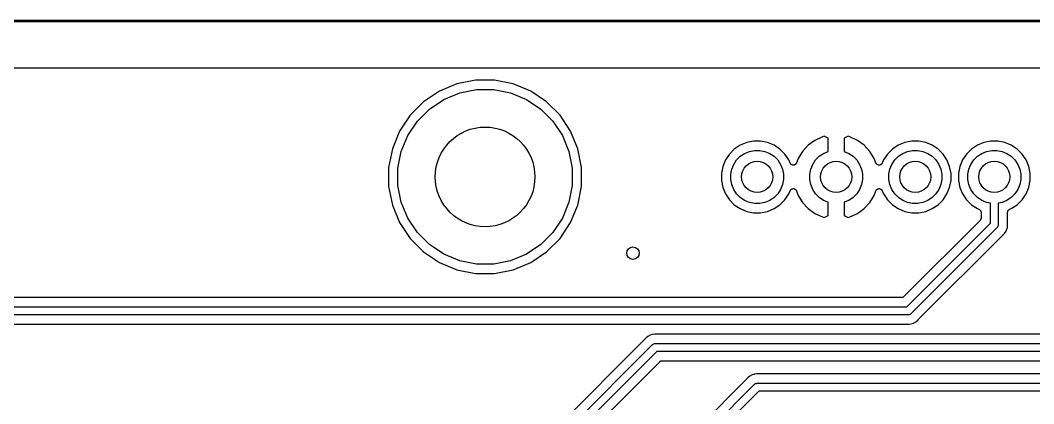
# Model space of a CAD drawing. Extents: x 13 to 148, y -136 to -18.
# Drawn here: x 61.56 to 94.13, y -30.28 to -17.98 of the extents above; entities that cross this region are included whole.
import ezdxf

# ---------------------------------------------------------------- set-up
doc = ezdxf.new("R2010")
doc.units = 0
doc.layers.add('BLACK', color=7, linetype='CONTINUOUS')

msp = doc.modelspace()

# ---------------------------------------------------------------- linework, layer by layer
at = {"layer": 'BLACK', "linetype": 'CONTINUOUS'}
for p, q in [((14.9988, -17.975), (145.501, -17.975)), ((145.499, -18.025), (15.0001, -18.025)), ((19.1496, -19.5), (140.85, -19.5)), ((75.5958, -20.0191), (75.0316, -20.2528)), ((76.1947, -19.9), (75.5958, -20.0191)), ((76.8053, -19.9), (76.1947, -19.9)), ((77.4042, -20.0191), (76.8053, -19.9)), ((77.9684, -20.2528), (77.4042, -20.0191)), ((75.0316, -20.2528), (74.5239, -20.5921)), ((75.1737, -20.5187), (75.6833, -20.3076)), ((75.6833, -20.3076), (76.2242, -20.2)), ((76.2242, -20.2), (76.7758, -20.2)), ((76.7758, -20.2), (77.3167, -20.3076)), ((77.3167, -20.3076), (77.8263, -20.5187)), ((78.4761, -20.5921), (77.9684, -20.2528)), ((74.5239, -20.5921), (74.0921, -21.0239)), ((74.3251, -21.2151), (74.7151, -20.8251)), ((74.7151, -20.8251), (75.1737, -20.5187)), ((77.8263, -20.5187), (78.2849, -20.8251)), ((78.2849, -20.8251), (78.6749, -21.2151)), ((78.9079, -21.0239), (78.4761, -20.5921)), ((74.0921, -21.0239), (73.7528, -21.5316)), ((79.2472, -21.5316), (78.9079, -21.0239)), ((74.0187, -21.6737), (74.3251, -21.2151)), ((78.6749, -21.2151), (78.9813, -21.6737)), ((73.7528, -21.5316), (73.5191, -22.0958)), ((73.8076, -22.1833), (74.0187, -21.6737)), ((78.9813, -21.6737), (79.1924, -22.1833)), ((79.4809, -22.0958), (79.2472, -21.5316)), ((87.3383, -21.7161), (87.0937, -21.8288)), ((87.3989, -21.6977), (87.3383, -21.7161)), ((87.526, -21.762), (87.3989, -21.6977)), ((87.526, -22.1852), (87.526, -21.762)), ((88.1611, -21.6977), (88.034, -21.762)), ((88.034, -21.762), (88.034, -22.1852)), ((88.2217, -21.7161), (88.1611, -21.6977)), ((88.4663, -21.8288), (88.2217, -21.7161)), ((73.5191, -22.0958), (73.4, -22.6947)), ((79.6, -22.6947), (79.4809, -22.0958)), ((84.5069, -22.1067), (84.3467, -22.2669)), ((84.6953, -21.9809), (84.5069, -22.1067)), ((84.9046, -21.8942), (84.6953, -21.9809)), ((85.1267, -21.85), (84.9046, -21.8942)), ((85.3533, -21.85), (85.1267, -21.85)), ((85.5754, -21.8942), (85.3533, -21.85)), ((85.7847, -21.9809), (85.5754, -21.8942)), ((85.9731, -22.1067), (85.7847, -21.9809)), ((86.1333, -22.2669), (85.9731, -22.1067)), ((86.8784, -21.9852), (86.6977, -22.1806)), ((87.0937, -21.8288), (86.8784, -21.9852)), ((88.6816, -21.9852), (88.4663, -21.8288)), ((88.8623, -22.1806), (88.6816, -21.9852)), ((89.5869, -22.1067), (89.4267, -22.2669)), ((89.7753, -21.9809), (89.5869, -22.1067)), ((89.9846, -21.8942), (89.7753, -21.9809)), ((90.2067, -21.85), (89.9846, -21.8942)), ((90.4333, -21.85), (90.2067, -21.85)), ((90.6554, -21.8942), (90.4333, -21.85)), ((90.8647, -21.9809), (90.6554, -21.8942)), ((91.0531, -22.1067), (90.8647, -21.9809)), ((91.2133, -22.2669), (91.0531, -22.1067)), ((92.1269, -22.1067), (91.9667, -22.2669)), ((92.3153, -21.9809), (92.1269, -22.1067)), ((92.5246, -21.8942), (92.3153, -21.9809)), ((92.7467, -21.85), (92.5246, -21.8942)), ((92.9733, -21.85), (92.7467, -21.85)), ((93.1954, -21.8942), (92.9733, -21.85)), ((93.4047, -21.9809), (93.1954, -21.8942)), ((93.5931, -22.1067), (93.4047, -21.9809)), ((93.7533, -22.2669), (93.5931, -22.1067)), ((73.7, -22.7242), (73.8076, -22.1833)), ((79.1924, -22.1833), (79.3, -22.7242)), ((84.2209, -22.4553), (84.1342, -22.6646)), ((84.3467, -22.2669), (84.2209, -22.4553)), ((84.4867, -22.5974), (84.5798, -22.4582)), ((84.5798, -22.4582), (84.6982, -22.3398)), ((84.6982, -22.3398), (84.8374, -22.2467)), ((84.8374, -22.2467), (84.9921, -22.1827)), ((84.9921, -22.1827), (85.1563, -22.15)), ((85.1563, -22.15), (85.3237, -22.15)), ((85.3237, -22.15), (85.4879, -22.1827)), ((85.4879, -22.1827), (85.6426, -22.2467)), ((85.6426, -22.2467), (85.7818, -22.3398)), ((85.7818, -22.3398), (85.9002, -22.4582)), ((85.9002, -22.4582), (85.9933, -22.5974)), ((86.2591, -22.4553), (86.1333, -22.2669)), ((86.3007, -22.5556), (86.2591, -22.4553)), ((86.5587, -22.4075), (86.5055, -22.5516)), ((86.6977, -22.1806), (86.5587, -22.4075)), ((87.0267, -22.5974), (87.1198, -22.4582)), ((87.1198, -22.4582), (87.2382, -22.3398)), ((87.2382, -22.3398), (87.3774, -22.2467)), ((87.3774, -22.2467), (87.526, -22.1852)), ((88.034, -22.1852), (88.1826, -22.2467)), ((88.1826, -22.2467), (88.3218, -22.3398)), ((88.3218, -22.3398), (88.4402, -22.4582)), ((88.4402, -22.4582), (88.5333, -22.5974)), ((89.0013, -22.4075), (88.8623, -22.1806)), ((89.0545, -22.5516), (89.0013, -22.4075)), ((89.3009, -22.4553), (89.2593, -22.5556)), ((89.4267, -22.2669), (89.3009, -22.4553)), ((89.5667, -22.5974), (89.6598, -22.4582)), ((89.6598, -22.4582), (89.7782, -22.3398)), ((89.7782, -22.3398), (89.9174, -22.2467)), ((89.9174, -22.2467), (90.0721, -22.1827)), ((90.0721, -22.1827), (90.2363, -22.15)), ((90.2363, -22.15), (90.4037, -22.15)), ((90.4037, -22.15), (90.5679, -22.1827)), ((90.5679, -22.1827), (90.7226, -22.2467)), ((90.7226, -22.2467), (90.8618, -22.3398)), ((90.8618, -22.3398), (90.9802, -22.4582)), ((90.9802, -22.4582), (91.0733, -22.5974)), ((91.3391, -22.4553), (91.2133, -22.2669)), ((91.4258, -22.6646), (91.3391, -22.4553)), ((91.8409, -22.4553), (91.7542, -22.6646)), ((91.9667, -22.2669), (91.8409, -22.4553)), ((92.1067, -22.5974), (92.1998, -22.4582)), ((92.1998, -22.4582), (92.3182, -22.3398)), ((92.3182, -22.3398), (92.4574, -22.2467)), ((92.4574, -22.2467), (92.6121, -22.1827)), ((92.6121, -22.1827), (92.7763, -22.15)), ((92.7763, -22.15), (92.9437, -22.15)), ((92.9437, -22.15), (93.1079, -22.1827)), ((93.1079, -22.1827), (93.2626, -22.2467)), ((93.2626, -22.2467), (93.4018, -22.3398)), ((93.4018, -22.3398), (93.5202, -22.4582)), ((93.5202, -22.4582), (93.6133, -22.5974)), ((93.8791, -22.4553), (93.7533, -22.2669)), ((93.9658, -22.6646), (93.8791, -22.4553)), ((73.4, -22.6947), (73.4, -23.3053)), ((73.7, -23.2758), (73.7, -22.7242)), ((79.3, -22.7242), (79.3, -23.2758)), ((79.6, -23.3053), (79.6, -22.6947)), ((84.1342, -22.6646), (84.09, -22.8867)), ((84.39, -22.9163), (84.4227, -22.7521)), ((84.4227, -22.7521), (84.4867, -22.5974)), ((85.9933, -22.5974), (86.0573, -22.7521)), ((86.0573, -22.7521), (86.09, -22.9163)), ((86.3016, -22.5573), (86.3007, -22.5556)), ((86.3022, -22.5592), (86.3016, -22.5573)), ((86.3066, -22.5668), (86.3022, -22.5592)), ((86.3108, -22.5745), (86.3066, -22.5668)), ((86.312, -22.5761), (86.3108, -22.5745)), ((86.313, -22.5778), (86.312, -22.5761)), ((86.3188, -22.5843), (86.313, -22.5778)), ((86.3244, -22.5911), (86.3188, -22.5843)), ((86.3259, -22.5924), (86.3244, -22.5911)), ((86.3272, -22.5939), (86.3259, -22.5924)), ((86.3342, -22.5992), (86.3272, -22.5939)), ((86.3409, -22.6048), (86.3342, -22.5992)), ((86.3427, -22.6057), (86.3409, -22.6048)), ((86.3442, -22.6069), (86.3427, -22.6057)), ((86.3521, -22.6108), (86.3442, -22.6069)), ((86.3598, -22.615), (86.3521, -22.6108)), ((86.3617, -22.6156), (86.3598, -22.615)), ((86.3635, -22.6164), (86.3617, -22.6156)), ((86.3719, -22.6187), (86.3635, -22.6164)), ((86.3804, -22.6213), (86.3719, -22.6187)), ((86.3823, -22.6215), (86.3804, -22.6213)), ((86.3842, -22.622), (86.3823, -22.6215)), ((86.393, -22.6226), (86.3842, -22.622)), ((86.4017, -22.6235), (86.393, -22.6226)), ((86.4037, -22.6233), (86.4017, -22.6235)), ((86.4056, -22.6234), (86.4037, -22.6233)), ((86.4143, -22.6223), (86.4056, -22.6234)), ((86.4231, -22.6215), (86.4143, -22.6223)), ((86.425, -22.6209), (86.4231, -22.6215)), ((86.4269, -22.6207), (86.425, -22.6209)), ((86.4353, -22.6179), (86.4269, -22.6207)), ((86.4437, -22.6154), (86.4353, -22.6179)), ((86.4454, -22.6145), (86.4437, -22.6154)), ((86.4473, -22.6139), (86.4454, -22.6145)), ((86.4549, -22.6095), (86.4473, -22.6139)), ((86.4627, -22.6054), (86.4549, -22.6095)), ((86.4642, -22.6042), (86.4627, -22.6054)), ((86.4659, -22.6032), (86.4642, -22.6042)), ((86.4725, -22.5975), (86.4659, -22.6032)), ((86.4794, -22.592), (86.4725, -22.5975)), ((86.4807, -22.5904), (86.4794, -22.592)), ((86.4821, -22.5891), (86.4807, -22.5904)), ((86.4875, -22.5822), (86.4821, -22.5891)), ((86.4932, -22.5755), (86.4875, -22.5822)), ((86.4941, -22.5738), (86.4932, -22.5755)), ((86.4953, -22.5722), (86.4941, -22.5738)), ((86.4993, -22.5644), (86.4953, -22.5722)), ((86.5035, -22.5566), (86.4993, -22.5644)), ((86.5041, -22.5548), (86.5035, -22.5566)), ((86.505, -22.553), (86.5041, -22.5548)), ((86.5055, -22.5516), (86.505, -22.553)), ((86.93, -22.9163), (86.9627, -22.7521)), ((86.9627, -22.7521), (87.0267, -22.5974)), ((88.5333, -22.5974), (88.5973, -22.7521)), ((88.5973, -22.7521), (88.63, -22.9163)), ((89.0554, -22.5533), (89.0545, -22.5516)), ((89.0559, -22.5552), (89.0554, -22.5533)), ((89.06, -22.563), (89.0559, -22.5552)), ((89.0639, -22.5709), (89.06, -22.563)), ((89.0651, -22.5725), (89.0639, -22.5709)), ((89.066, -22.5742), (89.0651, -22.5725)), ((89.0715, -22.581), (89.066, -22.5742)), ((89.0768, -22.588), (89.0715, -22.581)), ((89.0783, -22.5893), (89.0768, -22.588)), ((89.0795, -22.5909), (89.0783, -22.5893)), ((89.0863, -22.5965), (89.0795, -22.5909)), ((89.0928, -22.6023), (89.0863, -22.5965)), ((89.0945, -22.6033), (89.0928, -22.6023)), ((89.096, -22.6046), (89.0945, -22.6033)), ((89.1037, -22.6088), (89.096, -22.6046)), ((89.1113, -22.6132), (89.1037, -22.6088)), ((89.1132, -22.6139), (89.1113, -22.6132)), ((89.1149, -22.6148), (89.1132, -22.6139)), ((89.1233, -22.6174), (89.1149, -22.6148)), ((89.1316, -22.6203), (89.1233, -22.6174)), ((89.1335, -22.6206), (89.1316, -22.6203)), ((89.1354, -22.6212), (89.1335, -22.6206)), ((89.1441, -22.6221), (89.1354, -22.6212)), ((89.1528, -22.6234), (89.1441, -22.6221)), ((89.1548, -22.6233), (89.1528, -22.6234)), ((89.1567, -22.6235), (89.1548, -22.6233)), ((89.1655, -22.6227), (89.1567, -22.6235)), ((89.1743, -22.6222), (89.1655, -22.6227)), ((89.1762, -22.6218), (89.1743, -22.6222)), ((89.1781, -22.6216), (89.1762, -22.6218)), ((89.1866, -22.6191), (89.1781, -22.6216)), ((89.1951, -22.617), (89.1866, -22.6191)), ((89.1968, -22.6161), (89.1951, -22.617)), ((89.1987, -22.6156), (89.1968, -22.6161)), ((89.2065, -22.6115), (89.1987, -22.6156)), ((89.2144, -22.6077), (89.2065, -22.6115)), ((89.216, -22.6065), (89.2144, -22.6077)), ((89.2178, -22.6056), (89.216, -22.6065)), ((89.2246, -22.6002), (89.2178, -22.6056)), ((89.2317, -22.5949), (89.2246, -22.6002)), ((89.233, -22.5935), (89.2317, -22.5949)), ((89.2345, -22.5922), (89.233, -22.5935)), ((89.2402, -22.5855), (89.2345, -22.5922)), ((89.2461, -22.579), (89.2402, -22.5855)), ((89.2471, -22.5773), (89.2461, -22.579)), ((89.2484, -22.5758), (89.2471, -22.5773)), ((89.2526, -22.5681), (89.2484, -22.5758)), ((89.2571, -22.5606), (89.2526, -22.5681)), ((89.2578, -22.5587), (89.2571, -22.5606)), ((89.2587, -22.557), (89.2578, -22.5587)), ((89.2593, -22.5556), (89.2587, -22.557)), ((89.47, -22.9163), (89.5027, -22.7521)), ((89.5027, -22.7521), (89.5667, -22.5974)), ((91.0733, -22.5974), (91.1373, -22.7521)), ((91.1373, -22.7521), (91.17, -22.9163)), ((91.47, -22.8867), (91.4258, -22.6646)), ((91.7542, -22.6646), (91.71, -22.8867)), ((92.01, -22.9163), (92.0427, -22.7521)), ((92.0427, -22.7521), (92.1067, -22.5974)), ((93.6133, -22.5974), (93.6773, -22.7521)), ((93.6773, -22.7521), (93.71, -22.9163)), ((94.01, -22.8867), (93.9658, -22.6646)), ((84.09, -22.8867), (84.09, -23.1133)), ((84.09, -23.1133), (84.1342, -23.3354)), ((84.39, -23.0837), (84.39, -22.9163)), ((84.4227, -23.2479), (84.39, -23.0837)), ((86.09, -23.0837), (86.0573, -23.2479)), ((86.09, -22.9163), (86.09, -23.0837)), ((86.93, -23.0837), (86.93, -22.9163)), ((86.9627, -23.2479), (86.93, -23.0837)), ((88.63, -23.0837), (88.5973, -23.2479)), ((88.63, -22.9163), (88.63, -23.0837)), ((89.47, -23.0837), (89.47, -22.9163)), ((89.5027, -23.2479), (89.47, -23.0837)), ((91.17, -23.0837), (91.1373, -23.2479)), ((91.17, -22.9163), (91.17, -23.0837)), ((91.4258, -23.3354), (91.47, -23.1133)), ((91.47, -23.1133), (91.47, -22.8867)), ((91.71, -22.8867), (91.71, -23.1133)), ((91.71, -23.1133), (91.7542, -23.3354)), ((92.01, -23.0837), (92.01, -22.9163)), ((92.0427, -23.2479), (92.01, -23.0837)), ((93.71, -23.0837), (93.6773, -23.2479)), ((93.71, -22.9163), (93.71, -23.0837)), ((93.9658, -23.3354), (94.01, -23.1133)), ((94.01, -23.1133), (94.01, -22.8867)), ((73.4, -23.3053), (73.5191, -23.9042)), ((73.8076, -23.8167), (73.7, -23.2758)), ((79.3, -23.2758), (79.1924, -23.8167)), ((79.4809, -23.9042), (79.6, -23.3053)), ((84.1342, -23.3354), (84.2209, -23.5447)), ((84.4867, -23.4026), (84.4227, -23.2479)), ((84.5798, -23.5418), (84.4867, -23.4026)), ((85.9933, -23.4026), (85.9002, -23.5418)), ((86.0573, -23.2479), (85.9933, -23.4026)), ((86.2591, -23.5447), (86.3007, -23.4444)), ((86.3007, -23.4444), (86.3013, -23.443)), ((86.3013, -23.443), (86.3022, -23.4413)), ((86.3022, -23.4413), (86.3029, -23.4394)), ((86.3029, -23.4394), (86.3074, -23.4319)), ((86.3074, -23.4319), (86.3116, -23.4242)), ((86.3116, -23.4242), (86.3129, -23.4227)), ((86.3129, -23.4227), (86.3139, -23.421)), ((86.3139, -23.421), (86.3198, -23.4145)), ((86.3198, -23.4145), (86.3255, -23.4078)), ((86.3255, -23.4078), (86.327, -23.4066)), ((86.327, -23.4066), (86.3283, -23.4051)), ((86.3283, -23.4051), (86.3354, -23.3998)), ((86.3354, -23.3998), (86.3422, -23.3944)), ((86.3422, -23.3944), (86.344, -23.3935)), ((86.344, -23.3935), (86.3456, -23.3923)), ((86.3456, -23.3923), (86.3535, -23.3885)), ((86.3535, -23.3885), (86.3613, -23.3844)), ((86.3613, -23.3844), (86.3632, -23.3839)), ((86.3632, -23.3839), (86.3649, -23.383)), ((86.3649, -23.383), (86.3734, -23.3809)), ((86.3734, -23.3809), (86.3819, -23.3784)), ((86.3819, -23.3784), (86.3838, -23.3782)), ((86.3838, -23.3782), (86.3857, -23.3778)), ((86.3857, -23.3778), (86.3945, -23.3773)), ((86.3945, -23.3773), (86.4033, -23.3765)), ((86.4033, -23.3765), (86.4052, -23.3767)), ((86.4052, -23.3767), (86.4072, -23.3766)), ((86.4072, -23.3766), (86.4159, -23.3779)), ((86.4159, -23.3779), (86.4246, -23.3788)), ((86.4246, -23.3788), (86.4265, -23.3794)), ((86.4265, -23.3794), (86.4284, -23.3797)), ((86.4284, -23.3797), (86.4367, -23.3826)), ((86.4367, -23.3826), (86.4451, -23.3852)), ((86.4451, -23.3852), (86.4468, -23.3861)), ((86.4468, -23.3861), (86.4487, -23.3868)), ((86.4487, -23.3868), (86.4562, -23.3912)), ((86.4562, -23.3912), (86.464, -23.3954)), ((86.464, -23.3954), (86.4655, -23.3967)), ((86.4655, -23.3967), (86.4672, -23.3977)), ((86.4672, -23.3977), (86.4737, -23.4035)), ((86.4737, -23.4035), (86.4805, -23.4091)), ((86.4805, -23.4091), (86.4817, -23.4107)), ((86.4817, -23.4107), (86.4832, -23.412)), ((86.4832, -23.412), (86.4885, -23.419)), ((86.4885, -23.419), (86.494, -23.4258)), ((86.494, -23.4258), (86.4949, -23.4275)), ((86.4949, -23.4275), (86.4961, -23.4291)), ((86.4961, -23.4291), (86.5, -23.437)), ((86.5, -23.437), (86.5041, -23.4448)), ((86.5041, -23.4448), (86.5046, -23.4467)), ((87.0267, -23.4026), (86.9627, -23.2479)), ((87.1198, -23.5418), (87.0267, -23.4026)), ((88.5333, -23.4026), (88.4402, -23.5418)), ((88.5973, -23.2479), (88.5333, -23.4026)), ((89.0559, -23.4452), (89.0565, -23.4434)), ((89.0565, -23.4434), (89.0607, -23.4356)), ((89.0607, -23.4356), (89.0647, -23.4278)), ((89.0647, -23.4278), (89.0659, -23.4263)), ((89.0659, -23.4263), (89.0668, -23.4245)), ((89.0668, -23.4245), (89.0725, -23.4178)), ((89.0725, -23.4178), (89.0779, -23.4109)), ((89.0779, -23.4109), (89.0793, -23.4096)), ((89.0793, -23.4096), (89.0806, -23.408)), ((89.0806, -23.408), (89.0874, -23.4025)), ((89.0874, -23.4025), (89.0941, -23.3968)), ((89.0941, -23.3968), (89.0958, -23.3958)), ((89.0958, -23.3958), (89.0973, -23.3946)), ((89.0973, -23.3946), (89.1051, -23.3905)), ((89.1051, -23.3905), (89.1127, -23.3861)), ((89.1127, -23.3861), (89.1146, -23.3855)), ((89.1146, -23.3855), (89.1163, -23.3846)), ((89.1163, -23.3846), (89.1247, -23.3821)), ((89.1247, -23.3821), (89.1331, -23.3793)), ((89.1331, -23.3793), (89.135, -23.3791)), ((89.135, -23.3791), (89.1369, -23.3785)), ((89.1369, -23.3785), (89.1457, -23.3777)), ((89.1457, -23.3777), (89.1544, -23.3766)), ((89.1544, -23.3766), (89.1563, -23.3767)), ((89.1563, -23.3767), (89.1583, -23.3765)), ((89.1583, -23.3765), (89.167, -23.3774)), ((89.167, -23.3774), (89.1758, -23.378)), ((89.1758, -23.378), (89.1777, -23.3785)), ((89.1777, -23.3785), (89.1796, -23.3787)), ((89.1796, -23.3787), (89.188, -23.3813)), ((89.188, -23.3813), (89.1965, -23.3836)), ((89.1965, -23.3836), (89.1983, -23.3844)), ((89.1983, -23.3844), (89.2002, -23.385)), ((89.2002, -23.385), (89.2079, -23.3892)), ((89.2079, -23.3892), (89.2158, -23.3931)), ((89.2158, -23.3931), (89.2173, -23.3943)), ((89.2173, -23.3943), (89.2191, -23.3952)), ((89.2191, -23.3952), (89.2258, -23.4008)), ((89.2258, -23.4008), (89.2328, -23.4061)), ((89.2328, -23.4061), (89.2341, -23.4076)), ((89.2341, -23.4076), (89.2356, -23.4089)), ((89.2356, -23.4089), (89.2412, -23.4157)), ((89.2412, -23.4157), (89.247, -23.4222)), ((89.247, -23.4222), (89.248, -23.4239)), ((89.248, -23.4239), (89.2492, -23.4255)), ((89.2492, -23.4255), (89.2534, -23.4332)), ((89.2534, -23.4332), (89.2578, -23.4408)), ((89.2578, -23.4408), (89.2584, -23.4427)), ((89.2584, -23.4427), (89.2593, -23.4444)), ((89.2593, -23.4444), (89.3009, -23.5447)), ((89.5667, -23.4026), (89.5027, -23.2479)), ((89.6598, -23.5418), (89.5667, -23.4026)), ((91.0733, -23.4026), (90.9802, -23.5418)), ((91.1373, -23.2479), (91.0733, -23.4026)), ((91.3391, -23.5447), (91.4258, -23.3354)), ((91.7542, -23.3354), (91.8409, -23.5447)), ((92.1067, -23.4026), (92.0427, -23.2479)), ((92.1998, -23.5418), (92.1067, -23.4026)), ((93.6133, -23.4026), (93.5202, -23.5418)), ((93.6773, -23.2479), (93.6133, -23.4026)), ((93.8791, -23.5447), (93.9658, -23.3354)), ((84.2209, -23.5447), (84.3467, -23.7331)), ((84.3467, -23.7331), (84.5069, -23.8933)), ((84.6982, -23.6602), (84.5798, -23.5418)), ((84.8374, -23.7533), (84.6982, -23.6602)), ((84.9921, -23.8173), (84.8374, -23.7533)), ((85.6426, -23.7533), (85.4879, -23.8173)), ((85.7818, -23.6602), (85.6426, -23.7533)), ((85.9002, -23.5418), (85.7818, -23.6602)), ((85.9731, -23.8933), (86.1333, -23.7331)), ((86.1333, -23.7331), (86.2591, -23.5447)), ((86.5046, -23.4467), (86.5055, -23.4484)), ((86.5055, -23.4484), (86.5587, -23.5925)), ((86.5587, -23.5925), (86.6977, -23.8194)), ((87.2382, -23.6602), (87.1198, -23.5418)), ((87.3774, -23.7533), (87.2382, -23.6602)), ((87.526, -23.8148), (87.3774, -23.7533)), ((88.1826, -23.7533), (88.034, -23.8148)), ((88.3218, -23.6602), (88.1826, -23.7533)), ((88.4402, -23.5418), (88.3218, -23.6602)), ((88.8623, -23.8194), (89.0013, -23.5925)), ((89.0013, -23.5925), (89.0545, -23.4484)), ((89.0545, -23.4484), (89.055, -23.447)), ((89.055, -23.447), (89.0559, -23.4452)), ((89.3009, -23.5447), (89.4267, -23.7331)), ((89.4267, -23.7331), (89.5869, -23.8933)), ((89.7782, -23.6602), (89.6598, -23.5418)), ((89.9174, -23.7533), (89.7782, -23.6602)), ((90.0721, -23.8173), (89.9174, -23.7533)), ((90.7226, -23.7533), (90.5679, -23.8173)), ((90.8618, -23.6602), (90.7226, -23.7533)), ((90.9802, -23.5418), (90.8618, -23.6602)), ((91.0531, -23.8933), (91.2133, -23.7331)), ((91.2133, -23.7331), (91.3391, -23.5447)), ((91.8409, -23.5447), (91.9667, -23.7331)), ((91.9667, -23.7331), (92.1269, -23.8933)), ((92.3182, -23.6602), (92.1998, -23.5418)), ((92.4574, -23.7533), (92.3182, -23.6602)), ((92.6121, -23.8173), (92.4574, -23.7533)), ((93.2626, -23.7533), (93.1079, -23.8173)), ((93.4018, -23.6602), (93.2626, -23.7533)), ((93.5202, -23.5418), (93.4018, -23.6602)), ((93.5931, -23.8933), (93.7533, -23.7331)), ((93.7533, -23.7331), (93.8791, -23.5447)), ((73.5191, -23.9042), (73.7528, -24.4684)), ((74.0187, -24.3263), (73.8076, -23.8167)), ((79.1924, -23.8167), (78.9813, -24.3263)), ((79.2472, -24.4684), (79.4809, -23.9042)), ((84.5069, -23.8933), (84.6953, -24.0191)), ((84.6953, -24.0191), (84.9046, -24.1058)), ((85.1563, -23.85), (84.9921, -23.8173)), ((85.3237, -23.85), (85.1563, -23.85)), ((85.4879, -23.8173), (85.3237, -23.85)), ((85.5754, -24.1058), (85.7847, -24.0191)), ((85.7847, -24.0191), (85.9731, -23.8933)), ((86.6977, -23.8194), (86.8784, -24.0148)), ((86.8784, -24.0148), (87.0937, -24.1712)), ((87.526, -24.238), (87.526, -23.8148)), ((88.034, -23.8148), (88.034, -24.238)), ((88.4663, -24.1712), (88.6816, -24.0148)), ((88.6816, -24.0148), (88.8623, -23.8194)), ((89.5869, -23.8933), (89.7753, -24.0191)), ((89.7753, -24.0191), (89.9846, -24.1058)), ((90.2363, -23.85), (90.0721, -23.8173)), ((90.4037, -23.85), (90.2363, -23.85)), ((90.5679, -23.8173), (90.4037, -23.85)), ((90.6554, -24.1058), (90.8647, -24.0191)), ((90.8647, -24.0191), (91.0531, -23.8933)), ((92.1269, -23.8933), (92.3153, -24.0191)), ((92.3153, -24.0191), (92.3671, -24.0406)), ((92.3671, -24.0406), (92.3676, -24.0408)), ((92.3676, -24.0408), (92.3676, -24.0408)), ((92.3676, -24.0408), (92.3677, -24.0408)), ((92.3677, -24.0408), (92.3685, -24.0412)), ((92.3685, -24.0412), (92.3774, -24.0461)), ((92.3774, -24.0461), (92.3865, -24.051)), ((92.3865, -24.051), (92.3869, -24.0513)), ((92.3869, -24.0513), (92.3873, -24.0516)), ((92.3873, -24.0516), (92.3951, -24.0581)), ((92.3951, -24.0581), (92.4031, -24.0647)), ((92.4031, -24.0647), (92.4034, -24.0651)), ((92.4034, -24.0651), (92.4037, -24.0654)), ((92.4037, -24.0654), (92.4101, -24.0734)), ((92.4101, -24.0734), (92.4166, -24.0813)), ((92.4166, -24.0813), (92.4168, -24.0818)), ((92.4168, -24.0818), (92.4171, -24.0821)), ((92.4171, -24.0821), (92.4219, -24.0912)), ((92.4219, -24.0912), (92.4267, -24.1003)), ((92.735, -23.8418), (92.6121, -23.8173)), ((92.735, -24.4882), (92.735, -23.8418)), ((93.1079, -23.8173), (92.985, -23.8418)), ((92.985, -23.8418), (92.985, -24.5339)), ((93.2939, -24.0989), (93.2988, -24.0899)), ((93.2988, -24.0899), (93.3037, -24.0809)), ((93.3037, -24.0809), (93.304, -24.0805)), ((93.304, -24.0805), (93.3042, -24.0801)), ((93.3042, -24.0801), (93.3108, -24.0722)), ((93.3108, -24.0722), (93.3174, -24.0643)), ((93.3174, -24.0643), (93.3177, -24.064)), ((93.3177, -24.064), (93.318, -24.0636)), ((93.318, -24.0636), (93.326, -24.0572)), ((93.326, -24.0572), (93.334, -24.0507)), ((93.334, -24.0507), (93.3344, -24.0505)), ((93.3344, -24.0505), (93.3348, -24.0502)), ((93.3348, -24.0502), (93.3439, -24.0454)), ((93.3439, -24.0454), (93.3529, -24.0406)), ((93.3529, -24.0406), (93.4047, -24.0191)), ((93.4047, -24.0191), (93.5931, -23.8933)), ((74.3251, -24.7849), (74.0187, -24.3263)), ((78.9813, -24.3263), (78.6749, -24.7849)), ((84.9046, -24.1058), (85.1267, -24.15)), ((85.1267, -24.15), (85.3533, -24.15)), ((85.3533, -24.15), (85.5754, -24.1058)), ((87.0937, -24.1712), (87.3383, -24.2839)), ((87.3383, -24.2839), (87.3989, -24.3023)), ((87.3989, -24.3023), (87.526, -24.238)), ((88.034, -24.238), (88.1611, -24.3023)), ((88.1611, -24.3023), (88.2217, -24.2839)), ((88.2217, -24.2839), (88.4663, -24.1712)), ((92.4028, -24.3962), (89.9562, -26.8428)), ((89.9846, -24.1058), (90.2067, -24.15)), ((90.2067, -24.15), (90.4333, -24.15)), ((90.4333, -24.15), (90.6554, -24.1058)), ((92.4092, -24.3883), (92.4028, -24.3962)), ((92.4158, -24.3805), (92.4092, -24.3883)), ((92.416, -24.38), (92.4158, -24.3805)), ((92.4164, -24.3796), (92.416, -24.38)), ((92.4212, -24.3706), (92.4164, -24.3796)), ((92.4261, -24.3617), (92.4212, -24.3706)), ((92.4263, -24.3612), (92.4261, -24.3617)), ((92.4266, -24.3607), (92.4263, -24.3612)), ((92.4295, -24.3509), (92.4266, -24.3607)), ((92.4267, -24.1003), (92.4268, -24.1008)), ((92.4268, -24.1008), (92.4271, -24.1012)), ((92.4271, -24.1012), (92.4299, -24.111)), ((92.4326, -24.3413), (92.4295, -24.3509)), ((92.4299, -24.111), (92.4329, -24.1208)), ((92.4327, -24.3407), (92.4326, -24.3413)), ((92.4328, -24.3401), (92.4327, -24.3407)), ((92.4339, -24.33), (92.4328, -24.3401)), ((92.4329, -24.1208), (92.433, -24.1213)), ((92.433, -24.1213), (92.4331, -24.1218)), ((92.4331, -24.1218), (92.434, -24.132)), ((92.435, -24.3199), (92.4339, -24.33)), ((92.434, -24.132), (92.435, -24.1422)), ((92.435, -24.1422), (92.435, -24.3184)), ((92.435, -24.3184), (92.435, -24.3188)), ((92.435, -24.3188), (92.435, -24.3188)), ((92.435, -24.3188), (92.435, -24.3188)), ((92.435, -24.3188), (92.435, -24.3199)), ((93.285, -24.1407), (93.2862, -24.1305)), ((93.285, -24.1416), (93.285, -24.1407)), ((93.285, -24.1417), (93.285, -24.1416)), ((93.285, -24.1416), (93.285, -24.1416)), ((93.285, -24.1422), (93.285, -24.1417)), ((93.285, -24.5137), (93.285, -24.1422)), ((93.2862, -24.1305), (93.2872, -24.1203)), ((93.2872, -24.1203), (93.2873, -24.1198)), ((93.2873, -24.1198), (93.2874, -24.1193)), ((93.2874, -24.1193), (93.2905, -24.1095)), ((93.2905, -24.1095), (93.2935, -24.0998)), ((93.2935, -24.0998), (93.2937, -24.0993)), ((93.2937, -24.0993), (93.2939, -24.0989)), ((73.7528, -24.4684), (74.0921, -24.9761)), ((78.9079, -24.9761), (79.2472, -24.4684)), ((90.0482, -27.175), (92.735, -24.4882)), ((92.9441, -24.6327), (90.1927, -27.384)), ((92.9488, -24.6288), (92.9441, -24.6327)), ((92.9527, -24.6241), (92.9488, -24.6288)), ((92.9644, -24.6098), (92.9527, -24.6241)), ((92.9527, -24.6241), (92.9527, -24.6241)), ((92.9653, -24.6082), (92.9644, -24.6098)), ((92.976, -24.5881), (92.9653, -24.6082)), ((92.9832, -24.5645), (92.976, -24.5881)), ((92.985, -24.5461), (92.9832, -24.5645)), ((92.985, -24.5339), (92.9856, -24.54)), ((92.9856, -24.54), (92.985, -24.5461)), ((92.985, -24.5461), (92.985, -24.5461)), ((93.2151, -24.7773), (93.2545, -24.7034)), ((93.2545, -24.7034), (93.2788, -24.6233)), ((93.2788, -24.6233), (93.2855, -24.5555)), ((93.2855, -24.5184), (93.285, -24.5137)), ((93.2854, -24.523), (93.2855, -24.5184)), ((93.2855, -24.5245), (93.2854, -24.523)), ((93.2871, -24.54), (93.2855, -24.5245)), ((93.2855, -24.5555), (93.2871, -24.54)), ((93.2855, -24.5555), (93.2855, -24.5555)), ((74.0921, -24.9761), (74.5239, -25.4079)), ((74.7151, -25.1749), (74.3251, -24.7849)), ((78.6749, -24.7849), (78.2849, -25.1749)), ((78.4761, -25.4079), (78.9079, -24.9761)), ((90.4191, -27.5819), (93.1419, -24.8591)), ((93.1419, -24.8591), (93.143, -24.858)), ((93.143, -24.858), (93.1467, -24.8551)), ((93.1467, -24.8551), (93.1499, -24.8518)), ((93.1499, -24.8518), (93.162, -24.842)), ((93.162, -24.842), (93.1718, -24.8299)), ((93.1718, -24.8299), (93.1719, -24.8299)), ((93.1719, -24.8299), (93.2151, -24.7773)), ((75.1737, -25.4813), (74.7151, -25.1749)), ((78.2849, -25.1749), (77.8263, -25.4813)), ((74.5239, -25.4079), (75.0316, -25.7472)), ((75.6833, -25.6924), (75.1737, -25.4813)), ((76.2242, -25.8), (75.6833, -25.6924)), ((77.3167, -25.6924), (76.7758, -25.8)), ((77.8263, -25.4813), (77.3167, -25.6924)), ((77.9684, -25.7472), (78.4761, -25.4079)), ((75.0316, -25.7472), (75.5958, -25.9809)), ((75.5958, -25.9809), (76.1947, -26.1)), ((76.7758, -25.8), (76.2242, -25.8)), ((76.8053, -26.1), (77.4042, -25.9809)), ((77.4042, -25.9809), (77.9684, -25.7472)), ((76.1947, -26.1), (76.8053, -26.1)), ((89.8784, -26.875), (31.6543, -26.875)), ((89.8885, -26.874), (89.8784, -26.875)), ((89.8986, -26.8731), (89.8885, -26.874)), ((89.8992, -26.873), (89.8986, -26.8731)), ((89.8998, -26.8729), (89.8992, -26.873)), ((89.9095, -26.87), (89.8998, -26.8729)), ((89.9192, -26.8671), (89.9095, -26.87)), ((89.9198, -26.8669), (89.9192, -26.8671)), ((89.9203, -26.8667), (89.9198, -26.8669)), ((89.9293, -26.8619), (89.9203, -26.8667)), ((89.9383, -26.8573), (89.9293, -26.8619)), ((89.9388, -26.8569), (89.9383, -26.8573)), ((89.9393, -26.8566), (89.9388, -26.8569)), ((89.9472, -26.8502), (89.9393, -26.8566)), ((89.9551, -26.8439), (89.9472, -26.8502)), ((89.9559, -26.8431), (89.9551, -26.8439)), ((89.9562, -26.8428), (89.9559, -26.843)), ((89.9559, -26.843), (89.9559, -26.8431)), ((89.9559, -26.8431), (89.9559, -26.8431)), ((31.6341, -27.175), (90.0482, -27.175)), ((90.0939, -27.425), (31.6798, -27.425)), ((90.1, -27.4256), (90.0939, -27.425)), ((90.1061, -27.425), (90.1, -27.4256)), ((90.1245, -27.4232), (90.1061, -27.425)), ((90.1061, -27.425), (90.1061, -27.425)), ((90.1481, -27.416), (90.1245, -27.4232)), ((90.1698, -27.4044), (90.1481, -27.416)), ((90.1888, -27.3888), (90.1698, -27.4044)), ((90.1927, -27.384), (90.1888, -27.3888)), ((90.2634, -27.6945), (90.3373, -27.6551)), ((90.3373, -27.6551), (90.402, -27.602)), ((90.402, -27.602), (90.4119, -27.5899)), ((90.4119, -27.5899), (90.4128, -27.5888)), ((90.4128, -27.5888), (90.4162, -27.5855)), ((90.4162, -27.5855), (90.4191, -27.5819)), ((31.8496, -27.725), (90.0737, -27.725)), ((90.0737, -27.725), (90.0753, -27.725)), ((90.0753, -27.725), (90.0799, -27.7255)), ((90.0799, -27.7255), (90.0845, -27.7255)), ((90.0845, -27.7255), (90.1, -27.7271)), ((90.1, -27.7271), (90.1155, -27.7255)), ((90.1155, -27.7255), (90.1156, -27.7255)), ((90.1156, -27.7255), (90.1833, -27.7188)), ((90.1833, -27.7188), (90.2634, -27.6945)), ((81.6459, -28.1931), (77.5832, -32.2558)), ((81.6488, -28.1895), (81.6459, -28.1931)), ((81.6522, -28.1862), (81.6488, -28.1895)), ((81.6532, -28.1851), (81.6522, -28.1862)), ((81.663, -28.173), (81.6532, -28.1851)), ((81.6751, -28.1632), (81.663, -28.173)), ((81.7277, -28.1199), (81.6751, -28.1632)), ((81.6751, -28.1632), (81.6751, -28.1632)), ((81.8016, -28.0805), (81.7277, -28.1199)), ((81.8615, -28.0623), (81.8016, -28.0805)), ((81.8817, -28.0561), (81.8615, -28.0623)), ((81.8615, -28.0623), (81.8615, -28.0623)), ((81.9494, -28.0495), (81.8817, -28.0561)), ((81.8817, -28.0561), (81.8817, -28.0561)), ((81.9495, -28.0495), (81.9494, -28.0495)), ((81.965, -28.0479), (81.9495, -28.0495)), ((81.9805, -28.0495), (81.965, -28.0479)), ((81.9851, -28.0495), (81.9805, -28.0495)), ((81.9897, -28.05), (81.9851, -28.0495)), ((81.9913, -28.05), (81.9897, -28.05)), ((117.753, -28.05), (81.9913, -28.05)), ((77.6732, -32.59), (81.8723, -28.3909)), ((82.0168, -28.6), (77.85, -32.7668)), ((81.8723, -28.3909), (81.8762, -28.3862)), ((81.8762, -28.3862), (81.8809, -28.3823)), ((81.8809, -28.3823), (81.8952, -28.3706)), ((81.8809, -28.3823), (81.8809, -28.3823)), ((81.8952, -28.3706), (81.9169, -28.359)), ((81.8952, -28.3706), (81.8952, -28.3706)), ((81.8952, -28.3706), (81.8952, -28.3706)), ((81.9169, -28.359), (81.9405, -28.3518)), ((81.9405, -28.3518), (81.9589, -28.35)), ((81.9589, -28.35), (81.965, -28.3494)), ((81.9589, -28.35), (81.9589, -28.35)), ((81.965, -28.3494), (81.9711, -28.35)), ((81.9711, -28.35), (117.923, -28.35)), ((117.969, -28.6), (82.0168, -28.6)), ((78.1842, -32.8568), (82.1088, -28.9322)), ((82.1088, -28.9322), (82.1091, -28.932)), ((82.1091, -28.9319), (82.1099, -28.9311)), ((82.1091, -28.932), (82.1091, -28.9319)), ((82.1091, -28.9319), (82.1091, -28.9319)), ((82.1099, -28.9311), (82.1178, -28.9248)), ((82.1178, -28.9248), (82.1257, -28.9184)), ((82.1257, -28.9184), (82.1262, -28.9181)), ((82.1262, -28.9181), (82.1267, -28.9177)), ((82.1267, -28.9177), (82.1357, -28.9131)), ((82.1357, -28.9131), (82.1447, -28.9083)), ((82.1447, -28.9083), (82.1452, -28.9081)), ((82.1452, -28.9081), (82.1458, -28.9079)), ((82.1458, -28.9079), (82.1555, -28.905)), ((82.1555, -28.905), (82.1652, -28.9021)), ((82.1652, -28.9021), (82.1658, -28.902)), ((82.1658, -28.902), (82.1664, -28.9019)), ((82.1664, -28.9019), (82.1765, -28.901)), ((82.1765, -28.901), (82.1866, -28.9)), ((82.1866, -28.9), (117.949, -28.9)), ((84.9209, -29.4681), (78.8662, -35.5228)), ((84.9238, -29.4645), (84.9209, -29.4681)), ((84.9272, -29.4612), (84.9238, -29.4645)), ((84.9282, -29.4601), (84.9272, -29.4612)), ((84.938, -29.448), (84.9282, -29.4601)), ((84.9501, -29.4382), (84.938, -29.448)), ((85.0027, -29.3949), (84.9501, -29.4382)), ((84.9501, -29.4382), (84.9501, -29.4382)), ((85.0766, -29.3555), (85.0027, -29.3949)), ((85.1365, -29.3373), (85.0766, -29.3555)), ((85.1567, -29.3311), (85.1365, -29.3373)), ((85.1365, -29.3373), (85.1365, -29.3373)), ((85.2244, -29.3245), (85.1567, -29.3311)), ((85.1567, -29.3311), (85.1567, -29.3311)), ((85.1919, -29.634), (85.2155, -29.6268)), ((85.2155, -29.6268), (85.2339, -29.625)), ((85.2245, -29.3245), (85.2244, -29.3245)), ((85.24, -29.3229), (85.2245, -29.3245)), ((85.2339, -29.625), (85.24, -29.6244)), ((85.2339, -29.625), (85.2339, -29.625)), ((85.2555, -29.3245), (85.24, -29.3229)), ((85.24, -29.6244), (85.2461, -29.625)), ((85.2461, -29.625), (121.138, -29.625)), ((85.2601, -29.3245), (85.2555, -29.3245)), ((85.2647, -29.325), (85.2601, -29.3245)), ((85.2663, -29.325), (85.2647, -29.325)), ((120.968, -29.325), (85.2663, -29.325)), ((78.9582, -35.855), (85.1473, -29.6659)), ((85.2918, -29.875), (79.1027, -36.064)), ((85.1473, -29.6659), (85.1512, -29.6612)), ((85.1512, -29.6612), (85.1559, -29.6573)), ((85.1559, -29.6573), (85.1702, -29.6456)), ((85.1559, -29.6573), (85.1559, -29.6573)), ((85.1702, -29.6456), (85.1919, -29.634)), ((85.1702, -29.6456), (85.1702, -29.6456)), ((85.1702, -29.6456), (85.1702, -29.6456)), ((121.184, -29.875), (85.2918, -29.875))]:
    msp.add_line(p, q, dxfattribs=at)
at = {"layer": 'BLACK'}
for centre, radius in [((76.5, -23), 1.6), ((76.5, -23), 1.6), ((85.24, -23), 0.5), ((85.24, -23), 0.5), ((87.78, -23), 0.5), ((87.78, -23), 0.5), ((90.32, -23), 0.5), ((90.32, -23), 0.5), ((92.86, -23), 0.5), ((92.86, -23), 0.5), ((81.25, -25.45), 0.2)]:
    msp.add_circle(centre, radius, dxfattribs=at)

doc.saveas('drawing.dxf')
